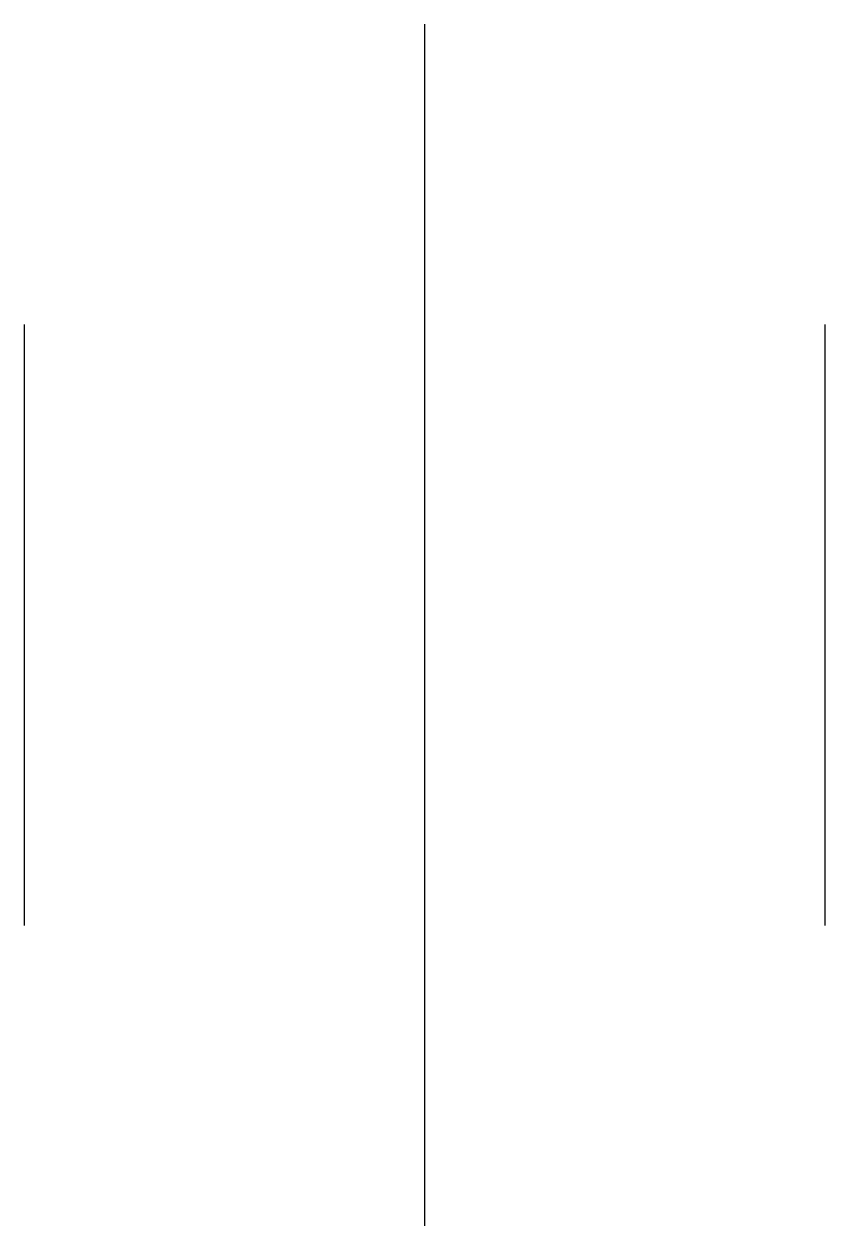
# Model space of a CAD drawing. Extents: x 47.58 to 50.97, y 1226.55 to 1231.63.
import ezdxf

# ---------------------------------------------------------------- set-up
doc = ezdxf.new("R2010")
doc.units = 0
doc.layers.get('0').update_dxf_attribs({"linetype": 'CONTINUOUS'})

msp = doc.modelspace()

# ---------------------------------------------------------------- linework, layer by layer
at = {"color": 0}
for p, q in [((49.2756, 1231.6272), (49.2756, 1226.5485)), ((47.5827, 1230.3575), (47.5827, 1227.8181)), ((50.9685, 1230.3575), (50.9685, 1227.8181))]:
    msp.add_line(p, q, dxfattribs=at)

doc.saveas('drawing.dxf')
